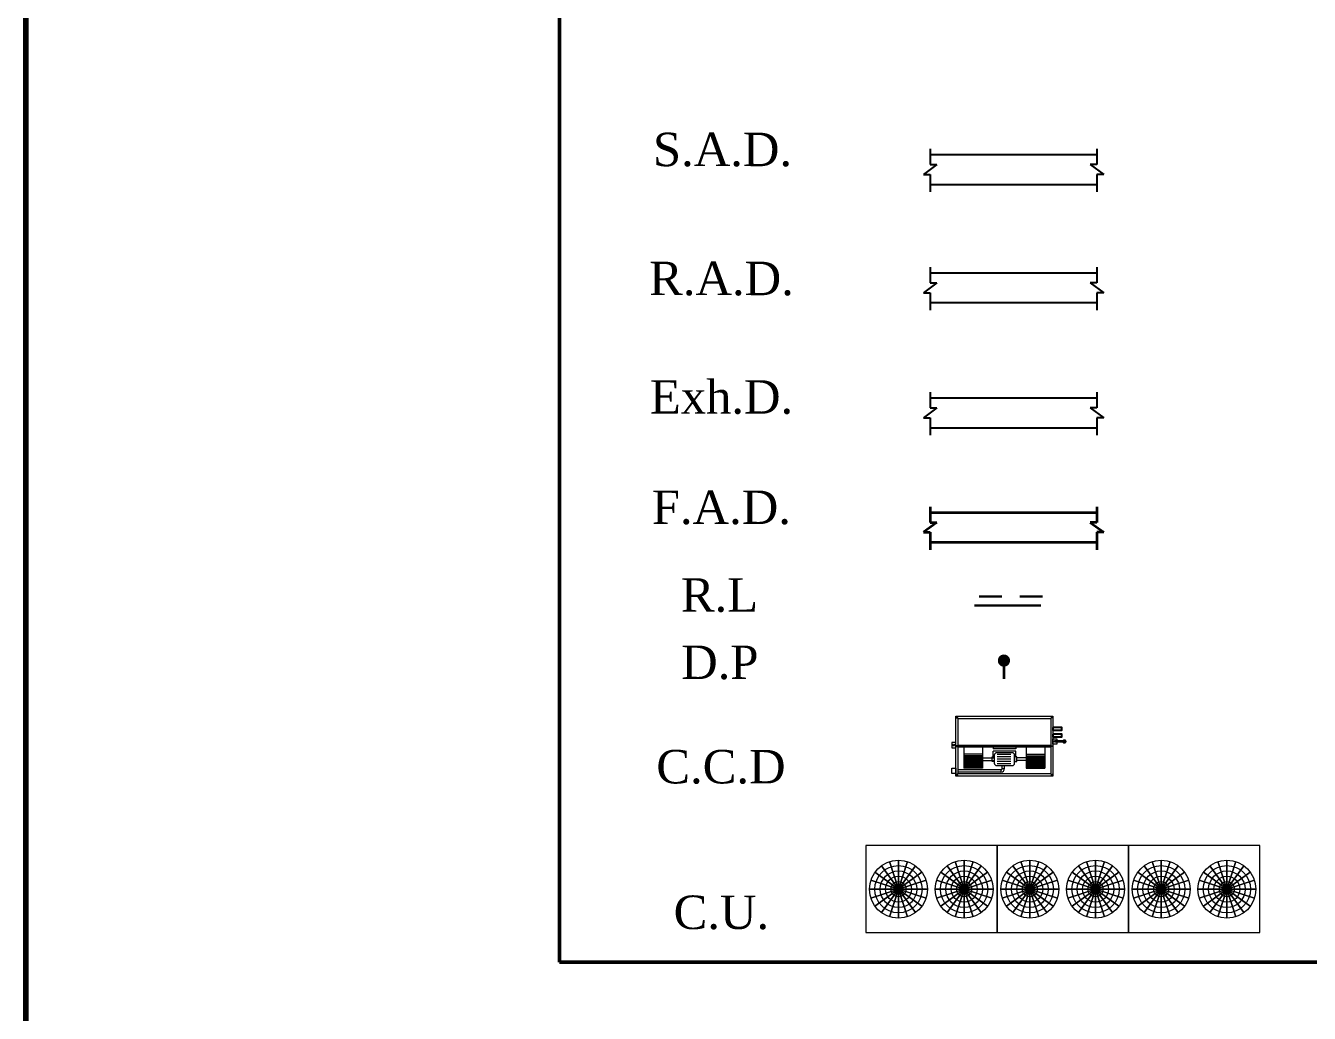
# Model space of a CAD drawing. Extents: x 847 to 949, y 444 to 823.
# Drawn here: x 926.77 to 933.85, y 566.22 to 571.67 of the extents above; entities that cross this region are included whole.
import ezdxf

# ---------------------------------------------------------------- set-up
doc = ezdxf.new("R2010")
doc.units = 0
doc.header["$MEASUREMENT"] = 0
for name, pattern in [('DASHDOT', [25.4, 12.7, -6.35, 0, -6.35]), ('DASHED', [19.05, 12.7, -6.35]), ('HIDDEN', [0.375, 0.25, -0.125]), ('HIDDEN-Z', [3, 2, -1])]:
    doc.linetypes.add(name, pattern=pattern)
for name, color, linetype in [('01_AC-EQUIP', 206, 'CONTINUOUS'), ('03_AC-S.DUCT', 5, 'CONTINUOUS'), ('04_AC-R.DUCT', 6, 'CONTINUOUS'), ('M-CH-WP-R', 40, 'HIDDEN-Z'), ('M-CH-WP-S', 142, 'CONTINUOUS')]:
    doc.layers.add(name, color=color, linetype=linetype)
for name, color, linetype, lineweight in [('04-AC_F.A.DUCT', 4, 'CONTINUOUS', 35), ('A-SHEET-2', 1, 'CONTINUOUS', 50), ('AC.REF(R). PIPING', 94, 'DASHED', 30), ('AC.REF(S). PIPING', 3, 'CONTINUOUS', 30), ('AREA', 42, 'CONTINUOUS', 18), ('UG-BORDER', 20, 'CONTINUOUS', 80), ('WIRRING', 252, 'CONTINUOUS', 13)]:
    doc.layers.add(name, color=color, linetype=linetype, lineweight=lineweight)
doc.styles.add('AC', font='romans.shx', dxfattribs={"height": 0.2})

# ---------------------------------------------------------------- blocks, each defined once
blk = doc.blocks.new('A$C79D946D2')
at = {"layer": '01_AC-EQUIP', "color": 1, "lineweight": 20}
for p, q in [((0.071, 0.696), (0.05, 0.696)), ((0.06, 0.703), (0.06, 0.689)), ((1.175, 0.696), (1.196, 0.696)), ((1.186, 0.703), (1.186, 0.689)), ((1.199, 0.355), (0.046, 0.355)), ((0.071, 0.355), (0.05, 0.355)), ((0.06, 0.362), (0.06, 0.348)), ((1.173, 0.365), (0.073, 0.365)), ((1.173, 0.345), (0.073, 0.345)), ((0.142, 0.345), (0.142, 0.094)), ((0.363, 0.345), (0.363, 0.094)), ((0.49, 0.345), (0.49, 0.324)), ((0.757, 0.324), (0.49, 0.324)), ((0.757, 0.345), (0.757, 0.324)), ((0.882, 0.345), (0.882, 0.094)), ((1.104, 0.345), (1.104, 0.094)), ((1.175, 0.355), (1.196, 0.355)), ((1.186, 0.362), (1.186, 0.348)), ((0.363, 0.262), (0.142, 0.262)), ((0.363, 0.241), (0.142, 0.241)), ((0.363, 0.224), (0.142, 0.224)), ((0.363, 0.213), (0.142, 0.213)), ((0.363, 0.203), (0.142, 0.203)), ((0.363, 0.192), (0.142, 0.192)), ((0.363, 0.183), (0.142, 0.183)), ((0.363, 0.175), (0.142, 0.175)), ((0.363, 0.165), (0.142, 0.165)), ((0.363, 0.154), (0.142, 0.154)), ((0.363, 0.215), (0.503, 0.215)), ((0.363, 0.187), (0.503, 0.187)), ((0.757, 0.295), (0.49, 0.295)), ((0.49, 0.227), (0.49, 0.295)), ((0.536, 0.261), (0.7, 0.261)), ((0.536, 0.233), (0.7, 0.233)), ((0.536, 0.205), (0.7, 0.205)), ((0.536, 0.177), (0.7, 0.177)), ((0.757, 0.227), (0.757, 0.295)), ((0.882, 0.215), (0.77, 0.215)), ((0.882, 0.187), (0.77, 0.187)), ((0.882, 0.262), (1.104, 0.262)), ((0.882, 0.241), (1.104, 0.241)), ((0.882, 0.224), (1.104, 0.224)), ((0.882, 0.213), (1.104, 0.213)), ((0.882, 0.203), (1.104, 0.203)), ((0.882, 0.192), (1.104, 0.192)), ((0.882, 0.183), (1.104, 0.183)), ((0.882, 0.175), (1.104, 0.175)), ((0.882, 0.165), (1.104, 0.165)), ((0.882, 0.154), (1.104, 0.154)), ((0.046, 0.076), (0.046, 0.076)), ((0.046, 0.048), (0.046, 0.048)), ((0.071, 0.016), (0.05, 0.016)), ((0.06, 0.023), (0.06, 0.009)), ((0.582, 0.076), (0.073, 0.076)), ((0.582, 0.048), (0.073, 0.048)), ((0.363, 0.144), (0.142, 0.144)), ((0.363, 0.135), (0.142, 0.135)), ((0.363, 0.127), (0.142, 0.127)), ((0.363, 0.12), (0.142, 0.12)), ((0.363, 0.115), (0.142, 0.115)), ((0.363, 0.11), (0.142, 0.11)), ((0.363, 0.107), (0.142, 0.107)), ((0.363, 0.103), (0.142, 0.103)), ((0.363, 0.1), (0.142, 0.1)), ((0.363, 0.098), (0.142, 0.098)), ((0.363, 0.094), (0.142, 0.094)), ((0.536, 0.149), (0.7, 0.149)), ((0.582, 0.076), (0.582, 0.048)), ((0.596, 0.09), (0.596, 0.124)), ((0.596, 0.09), (0.624, 0.09)), ((0.624, 0.09), (0.624, 0.124)), ((0.882, 0.144), (1.104, 0.144)), ((0.882, 0.135), (1.104, 0.135)), ((0.882, 0.127), (1.104, 0.127)), ((0.882, 0.12), (1.104, 0.12)), ((0.882, 0.115), (1.104, 0.115)), ((0.882, 0.11), (1.104, 0.11)), ((0.882, 0.107), (1.104, 0.107)), ((0.882, 0.103), (1.104, 0.103)), ((0.882, 0.1), (1.104, 0.1)), ((0.882, 0.098), (1.104, 0.098)), ((0.882, 0.094), (1.104, 0.094)), ((1.175, 0.016), (1.196, 0.016)), ((1.186, 0.023), (1.186, 0.009))]:
    blk.add_line(p, q, dxfattribs=at)
at = {"layer": '01_AC-EQUIP', "color": 1, "linetype": 'DASHDOT', "lineweight": 20}
for p, q in [((0.363, 0.175), (0.142, 0.175)), ((0.882, 0.175), (1.104, 0.175))]:
    blk.add_line(p, q, dxfattribs=at)
at = {"layer": '01_AC-EQUIP', "color": 1, "lineweight": 20}
for points in [[(1.199, 0.71), (1.199, 0), (0.046, 0), (0.046, 0.71)], [(0.046, 0.365), (0.046, 0.71), (1.199, 0.71), (1.199, 0.365)], [(0.073, 0.365), (0.073, 0.684), (1.173, 0.684), (1.173, 0.365)], [(1.173, 0.345), (1.173, 0.027), (0.073, 0.027), (0.073, 0.345)]]:
    blk.add_lwpolyline(points, dxfattribs=at)
for points in [[(0, 0.335), (0.046, 0.335), (0.046, 0.398), (0, 0.398)], [(1.246, 0.378), (1.199, 0.378), (1.199, 0.441), (1.246, 0.441)], [(0.503, 0.175), (0.477, 0.175), (0.477, 0.227), (0.503, 0.227)], [(0.744, 0.175), (0.77, 0.175), (0.77, 0.227), (0.744, 0.227)], [(0, 0.095), (0.046, 0.095), (0.046, 0.032), (0, 0.032)]]:
    blk.add_lwpolyline(points, close=True, dxfattribs=at)
blk.add_lwpolyline([(0.531, 0.124), (0.716, 0.124, 0.414214), (0.744, 0.152), (0.744, 0.25, 0.414214), (0.716, 0.278), (0.531, 0.278, 0.414214), (0.503, 0.25), (0.503, 0.152, 0.414214)], format="xyb", close=True, dxfattribs=at)
for centre in [(0.023, 0.368), (1.223, 0.411)]:
    blk.add_circle(centre, 0.0098, dxfattribs=at)
for radius in [0.014, 0.042]:
    blk.add_arc((0.582, 0.09), radius, 270.0006, 0.0006, dxfattribs=at)
at = {"layer": '01_AC-EQUIP', "color": 1, "lineweight": 20, "extrusion": (0, 0, -1)}
for centre, major_axis, start_param, end_param in [((0.06, 0.696), (0.00835, 0), 4.712389, 10.995574), ((0.06, 0.696), (0.00474, 0), -1.570796, 4.712389), ((0.06, 0.355), (0.00835, 0), 4.712389, 10.995574), ((0.06, 0.355), (0.00474, 0), -1.570796, 4.712389), ((0.06, 0.016), (0.00835, 0), 4.712389, 10.995574), ((0.06, 0.016), (0.00474, 0), -1.570796, 4.712389)]:
    blk.add_ellipse(centre, major_axis=major_axis, ratio=0.646018, start_param=start_param, end_param=end_param, dxfattribs=at)
at = {"layer": '01_AC-EQUIP', "color": 1, "lineweight": 20}
for centre, major_axis, start_param, end_param in [((1.186, 0.696), (-0.00835, 0), 4.712389, 10.995574), ((1.186, 0.696), (-0.00474, 0), -1.570796, 4.712389), ((1.186, 0.355), (-0.00835, 0), 4.712389, 10.995574), ((1.186, 0.355), (-0.00474, 0), -1.570796, 4.712389), ((1.186, 0.016), (-0.00835, 0), 4.712389, 10.995574), ((1.186, 0.016), (-0.00474, 0), -1.570796, 4.712389)]:
    blk.add_ellipse(centre, major_axis=major_axis, ratio=0.646018, start_param=start_param, end_param=end_param, dxfattribs=at)
at = {"layer": '04-AC_F.A.DUCT', "color": 4}
blk.add_line((1.334, 0.411), (1.223, 0.411), dxfattribs=at)
at = {"layer": '04-AC_F.A.DUCT', "color": 4, "const_width": 0.0265}
blk.add_lwpolyline([(1.332, 0.424, 1), (1.337, 0.398, 1)], format="xyb", close=True, dxfattribs=at)
at = {"layer": 'M-CH-WP-R', "color": 6, "linetype": 'ByBlock', "ltscale": 1.5}
blk.add_lwpolyline([(1.199, 0.577), (1.199, 0.545), (1.305, 0.545), (1.305, 0.577)], close=True, dxfattribs=at)
at = {"layer": 'M-CH-WP-S', "color": 5, "linetype": 'ByBlock', "ltscale": 1.5}
blk.add_lwpolyline([(1.199, 0.498), (1.199, 0.466), (1.305, 0.466), (1.305, 0.498)], close=True, dxfattribs=at)
blk = doc.blocks.new('WEWE')
at = {"layer": '04-AC_F.A.DUCT', "lineweight": 0}
for p, q in [((1045.829, -331.51), (1045.613, -332.174)), ((1045.829, -332.174), (1045.613, -331.51)), ((1045.613, -332.174), (1045.829, -331.51)), ((1045.613, -331.51), (1045.829, -332.174)), ((1045.721, -331.493), (1045.721, -332.191)), ((1045.721, -332.191), (1045.721, -331.493)), ((1046.003, -331.637), (1045.438, -332.047)), ((1046.003, -332.047), (1045.438, -331.637)), ((1045.438, -332.047), (1046.003, -331.637)), ((1045.438, -331.637), (1046.003, -332.047)), ((1045.926, -331.56), (1045.516, -332.124)), ((1045.926, -332.124), (1045.516, -331.56)), ((1045.516, -332.124), (1045.926, -331.56)), ((1045.516, -331.56), (1045.926, -332.124)), ((1046.053, -331.734), (1045.389, -331.95)), ((1046.053, -331.95), (1045.389, -331.734)), ((1045.389, -331.95), (1046.053, -331.734)), ((1045.389, -331.734), (1046.053, -331.95)), ((1046.07, -331.842), (1045.372, -331.842)), ((1045.372, -331.842), (1046.07, -331.842))]:
    blk.add_line(p, q, dxfattribs=at)
for radius in [0.349, 0.285, 0.22, 0.156, 0.0916, 0.0273]:
    blk.add_circle((1045.721, -331.842), radius, dxfattribs=at)
blk = doc.blocks.new('SSF')
at = {"layer": 'WIRRING', "color": 3, "ltscale": 0.02}
blk.add_lwpolyline([(1050.662, -334.494), (1049.212, -334.494), (1049.212, -335.454), (1050.662, -335.454)], close=True, dxfattribs=at)
at = {"layer": 'AREA', "color": 34, "xscale": 0.9159688019650049, "yscale": 0.9159688019650049, "zscale": 0.9159688019650049}
for p in [(91.726, -31.018), (92.451, -31.018)]:
    blk.add_blockref('WEWE', p, dxfattribs=at)
blk = doc.blocks.new('eddddddddddddddddddddd')
at = {"layer": 'AC.REF(S). PIPING'}
for p in [(-155.936, 698.201, -0.027), (-154.486, 698.201, -0.027), (-153.036, 698.201, -0.027)]:
    blk.add_blockref('SSF', p, dxfattribs=at)

msp = doc.modelspace()

# ---------------------------------------------------------------- linework, layer by layer
at = {"layer": '03_AC-S.DUCT'}
for p, q in [((931.7601, 570.992), (931.7601, 570.9061)), ((932.6804, 570.992), (932.6804, 570.9061)), ((931.7601, 570.9611), (932.6804, 570.9611)), ((931.7976, 570.9061), (931.7226, 570.8512)), ((931.7226, 570.8512), (931.7601, 570.8512)), ((931.7601, 570.9061), (931.7976, 570.9061)), ((931.7601, 570.8512), (931.7601, 570.7548)), ((932.6804, 570.9061), (932.6429, 570.9061)), ((932.6429, 570.9061), (932.718, 570.8512)), ((932.6804, 570.8512), (932.6804, 570.7548)), ((932.718, 570.8512), (932.6804, 570.8512)), ((931.7601, 570.7962), (932.6804, 570.7962))]:
    msp.add_line(p, q, dxfattribs=at)
at = {"layer": '04-AC_F.A.DUCT'}
for p, q in [((931.7601, 569.0165), (931.7601, 568.9306)), ((932.6804, 569.0165), (932.6804, 568.9306)), ((931.7976, 568.9306), (931.7226, 568.8757)), ((931.7601, 568.9856), (932.6804, 568.9856)), ((931.7601, 568.9306), (931.7976, 568.9306)), ((932.6804, 568.9306), (932.6429, 568.9306)), ((932.6429, 568.9306), (932.718, 568.8757)), ((931.7226, 568.8757), (931.7601, 568.8757)), ((931.7601, 568.8757), (931.7601, 568.7793)), ((932.6804, 568.8757), (932.6804, 568.7793)), ((932.718, 568.8757), (932.6804, 568.8757)), ((931.7601, 568.8207), (932.6804, 568.8207))]:
    msp.add_line(p, q, dxfattribs=at)
at = {"layer": '04-AC_F.A.DUCT', "color": 51}
msp.add_line((932.1673, 568.1675), (932.1673, 568.0677), dxfattribs=at)
at = {"layer": '04-AC_F.A.DUCT', "color": 51, "const_width": 0.0337}
msp.add_lwpolyline([(932.1673, 568.1843, 1), (932.1673, 568.1506, 1)], format="xyb", close=True, dxfattribs=at)
at = {"layer": '04_AC-R.DUCT', "color": 6}
for p, q in [((931.7601, 570.3393), (931.7601, 570.2535)), ((931.7601, 570.3085), (932.6804, 570.3085)), ((932.6804, 570.3393), (932.6804, 570.2535)), ((931.7976, 570.2535), (931.7226, 570.1985)), ((931.7601, 570.2535), (931.7976, 570.2535)), ((932.6804, 570.2535), (932.6429, 570.2535)), ((932.6429, 570.2535), (932.718, 570.1985)), ((931.7226, 570.1985), (931.7601, 570.1985)), ((931.7601, 570.1985), (931.7601, 570.1022)), ((931.7601, 570.1435), (932.6804, 570.1435)), ((932.6804, 570.1985), (932.6804, 570.1022)), ((932.718, 570.1985), (932.6804, 570.1985))]:
    msp.add_line(p, q, dxfattribs=at)
at = {"layer": '04_AC-R.DUCT', "color": 1}
for p, q in [((931.7601, 569.6491), (931.7601, 569.5632)), ((932.6804, 569.6491), (932.6804, 569.5632)), ((931.7976, 569.5632), (931.7226, 569.5083)), ((931.7601, 569.6182), (932.6804, 569.6182)), ((931.7601, 569.5632), (931.7976, 569.5632)), ((932.6804, 569.5632), (932.6429, 569.5632)), ((932.6429, 569.5632), (932.718, 569.5083)), ((931.7226, 569.5083), (931.7601, 569.5083)), ((931.7601, 569.5083), (931.7601, 569.4119)), ((932.6804, 569.5083), (932.6804, 569.4119)), ((932.718, 569.5083), (932.6804, 569.5083)), ((931.7601, 569.4533), (932.6804, 569.4533))]:
    msp.add_line(p, q, dxfattribs=at)
at = {"layer": 'A-SHEET-2', "color": 7, "linetype": 'ByBlock', "ltscale": 0.05}
msp.add_lwpolyline([(929.7141, 566.5031), (940.5568, 566.5031), (940.5568, 584.7372), (929.7141, 584.7372)], close=True, dxfattribs=at)
at = {"layer": 'AC.REF(R). PIPING', "linetype": 'HIDDEN', "ltscale": 0.5}
msp.add_line((932.3803, 568.5204), (932.0056, 568.5204), dxfattribs=at)
at = {"layer": 'AC.REF(S). PIPING'}
msp.add_line((932.3703, 568.4725), (932.0056, 568.4725), dxfattribs=at)
at = {"layer": 'UG-BORDER', "color": 7}
msp.add_line((926.7679, 512.2351), (926.7679, 588.1262), dxfattribs=at)

# ---------------------------------------------------------------- block references
at = {"layer": '01_AC-EQUIP', "linetype": 'Continuous', "xscale": 0.4647887323999384, "yscale": 0.4647887323999384, "zscale": 0.4647887323999384}
msp.add_blockref('A$C79D946D2', (931.8805, 567.5299), dxfattribs=at)
at = {"layer": '01_AC-EQUIP', "color": 1, "lineweight": 20, "xscale": 0.5, "yscale": 0.5, "zscale": 0.5}
msp.add_blockref('eddddddddddddddddddddd', (484.7663, 385.2924, 0.0134), dxfattribs=at)

# ---------------------------------------------------------------- texts
at = {"layer": 'A-SHEET-2', "ltscale": 0.05, "char_height": 0.111281, "width": 4.995791, "attachment_point": 7, "style": 'AC'}
for s, insert in [('\\pi2.1407;{\\fTimes New Roman|b0|i0|c0|p18;\\H1.661x;S.A.D.\\A1;\\H0.60205x; }', (928.0894, 570.893)), ('\\pi2.1194;{\\fTimes New Roman|b0|i0|c0|p18;\\H1.661x;R.A.D.\\A1;\\H0.60205x; }', (928.0894, 570.1808)), ('\\pi2.1238;{\\fTimes New Roman|b0|i0|c0|p18;\\H1.661x;Exh.D.}', (928.0894, 569.5267)), ('\\pi2.1344;{\\fTimes New Roman|b0|i0|c0|p18;\\H1.661x;F.A.D.\\A1;\\H0.60205x; }', (928.0894, 568.9175)), ('\\pi2.2947;{\\fTimes New Roman|b0|i0|c0|p18;\\H1.661x;R.L}', (928.0894, 568.4335)), ('\\pi2.2965;{\\fTimes New Roman|b0|i0|c0|p18;\\H1.661x;D.P}', (928.0894, 568.0619)), ('\\pi2.1592;{\\fTimes New Roman|b0|i0|c0|p18;\\H1.661x;C.C.D}', (928.0894, 567.4856)), ('\\pi2.2547;{\\fTimes New Roman|b0|i0|c0|p18;\\H1.661x;C.U.}', (928.0894, 566.6818))]:
    msp.add_mtext(s, dxfattribs=dict(at, insert=insert))

doc.saveas('drawing.dxf')
